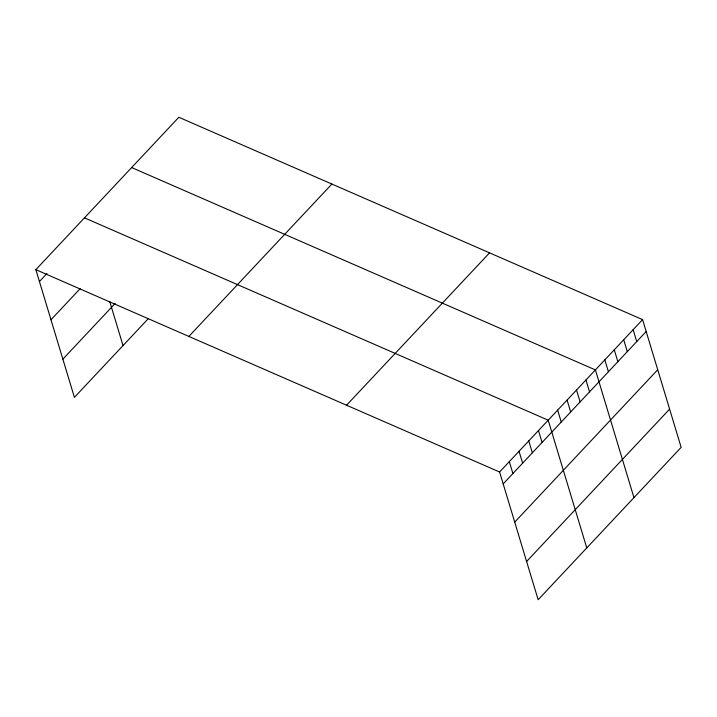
<?xml version="1.0" encoding="UTF-8"?>
<svg xmlns="http://www.w3.org/2000/svg" width="717" height="717" viewBox="0 0 717 717"><rect width="100%" height="100%" fill="white"/><g stroke="black" fill="none" stroke-linecap="round" stroke-linejoin="round"><path stroke-width="1.08" d="M35.85 269.655L178.847 117.274L642.593 319.63L681.15 447.345L538.153 599.726L499.588 472.001L35.85 269.655L74.407 397.37L148.437 318.491M39.444 281.548L46.919 273.58M50.979 319.773L80.152 288.682M62.872 359.154L115.123 303.479M188.885 336.425L331.881 184.054M346.553 405.23L489.559 252.85M499.588 472.001L642.593 319.63M503.182 483.894L646.178 331.523M514.725 522.119L657.722 369.748M526.61 561.501L669.606 409.12M131.659 167.563L595.397 369.909L633.962 497.634M84.472 217.843L548.209 420.198L586.775 547.913M633.147 329.686L636.741 341.579M623.709 339.741L627.303 351.635M614.272 349.797L617.866 361.691M604.834 359.853L608.428 371.747M585.959 379.965L589.553 391.858M576.522 390.021L580.116 401.923M567.084 400.077L570.678 411.979M557.647 410.142L561.241 422.035M538.485 430.558L542.079 442.452M528.761 440.919L532.355 452.812M519.036 451.28L522.63 463.173M509.312 461.64L512.906 473.534M109.71 301.436L123.028 345.567"/></g></svg>
